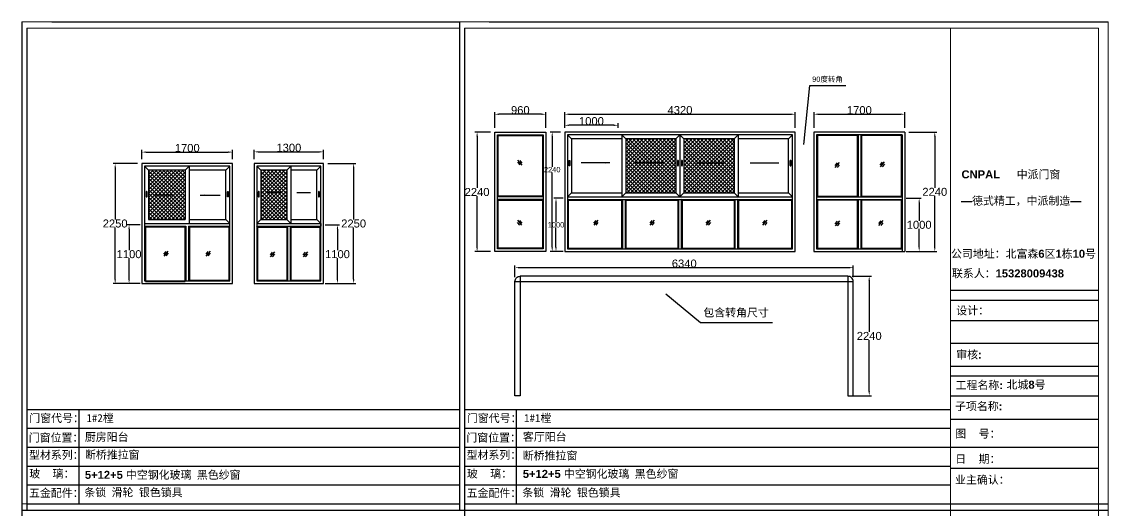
# Model space of a CAD drawing. Header units: inches. Extents: x -138455 to 599497, y -747149 to 13167.
# Drawn here: x 171950 to 192316, y -13493 to -4331 of the extents above; entities that cross this region are included whole.
import ezdxf

# ---------------------------------------------------------------- set-up
doc = ezdxf.new("R2010")
doc.units = ezdxf.units.IN
doc.header["$MEASUREMENT"] = 0
doc.header["$PDMODE"] = 35
doc.header["$PDSIZE"] = -3
doc.layers.add('0 @ 1', color=7, linetype='Continuous')
doc.styles.add('Annotative', font='arialbd.ttf')
doc.styles.get("Standard").update_dxf_attribs({"font": 'arial.ttf'})
doc.dimstyles.get("Standard").update_dxf_attribs({"dimtxt": 80, "dimasz": 70, "dimexe": 40, "dimexo": 80, "dimgap": 0, "dimtad": 1, "dimtih": 1, "dimtoh": 1, "dimdec": 0, "dimzin": 0, "dimdsep": 46, "dimtxsty": 'Standard', "dimcen": 0.09, "dimadec": 0, "dimazin": 0, "dimtfac": 1, "dimtdec": 0, "dimtofl": 0, "dimtmove": 0, "dimatfit": 3, "dimfxl": 0, "dimtolj": 1, "dimtzin": 0, "dimarcsym": 0})

# ---------------------------------------------------------------- blocks, each defined once
blk = doc.blocks.new('*D529')
at = {"color": 0, "lineweight": -2, "transparency": 16777216}
for p, q in [((182128, -6320), (182128, -6026)), ((182208, -6066), (186368, -6066)), ((186448, -6320), (186448, -6026))]:
    blk.add_line(p, q, dxfattribs=at)
at = {"color": 0, "transparency": 16777216}
for points in [[(182208, -6053), (182208, -6079), (182128, -6066)], [(186368, -6053), (186368, -6079), (186448, -6066)]]:
    blk.add_solid(points, dxfattribs=at)
at = {"layer": 'Defpoints', "color": 0, "transparency": 16777216}
for p in [(186448, -6066), (182128, -6400), (186448, -6400)]:
    blk.add_point(p, dxfattribs=at)
at = {"color": 0, "transparency": 16777216, "insert": (184288, -5989), "char_height": 150, "attachment_point": 5}
blk.add_mtext('\\A1;4320', dxfattribs=at)
blk = doc.blocks.new('*D530')
at = {"color": 0, "lineweight": -2, "transparency": 16777216}
for p, q in [((182128, -6320), (182128, -6233)), ((183048, -6273), (182208, -6273)), ((183128, -6320), (183128, -6233))]:
    blk.add_line(p, q, dxfattribs=at)
at = {"color": 0, "transparency": 16777216}
for points in [[(182208, -6260), (182208, -6286), (182128, -6273)], [(183048, -6260), (183048, -6286), (183128, -6273)]]:
    blk.add_solid(points, dxfattribs=at)
at = {"layer": 'Defpoints', "color": 0, "transparency": 16777216}
for p in [(182128, -6273), (182128, -6400), (183128, -6400)]:
    blk.add_point(p, dxfattribs=at)
at = {"color": 0, "transparency": 16777216, "insert": (182628, -6196), "char_height": 150, "attachment_point": 5}
blk.add_mtext('\\A1;1000', dxfattribs=at)
blk = doc.blocks.new('*D540')
at = {"color": 0, "lineweight": -2, "transparency": 16777216}
for p, q in [((182048, -6400), (181853, -6400)), ((181893, -6480), (181893, -7054)), ((181893, -8560), (181893, -7156)), ((182048, -8640), (181853, -8640))]:
    blk.add_line(p, q, dxfattribs=at)
at = {"color": 0, "transparency": 16777216}
for points in [[(181880, -6480), (181906, -6480), (181893, -6400)], [(181880, -8560), (181906, -8560), (181893, -8640)]]:
    blk.add_solid(points, dxfattribs=at)
at = {"layer": 'Defpoints', "color": 0, "transparency": 16777216}
for p in [(182128, -6400), (181893, -8640), (182128, -8640)]:
    blk.add_point(p, dxfattribs=at)
at = {"color": 0, "transparency": 16777216, "insert": (181893, -7105), "char_height": 100, "attachment_point": 5}
blk.add_mtext('\\A1;2240', dxfattribs=at)
blk = doc.blocks.new('123as')
at = {"color": 0}
for p, q in [((90189, 51387), (90252, 51462)), ((90194, 51330), (90312, 51470)), ((90251, 51335), (90314, 51410))]:
    blk.add_line(p, q, dxfattribs=at)
blk = doc.blocks.new('*D541')
at = {"color": 0, "lineweight": -2, "transparency": 16777216}
for p, q in [((180735, -6400), (180445, -6400)), ((180485, -6480), (180485, -7449)), ((180485, -8560), (180485, -7602)), ((180735, -8640), (180445, -8640))]:
    blk.add_line(p, q, dxfattribs=at)
at = {"color": 0, "transparency": 16777216}
for points in [[(180472, -6480), (180499, -6480), (180485, -6400)], [(180472, -8560), (180499, -8560), (180485, -8640)]]:
    blk.add_solid(points, dxfattribs=at)
at = {"layer": 'Defpoints', "color": 0, "transparency": 16777216}
for p in [(180815, -6400), (180485, -8640), (180815, -8640)]:
    blk.add_point(p, dxfattribs=at)
at = {"color": 0, "transparency": 16777216, "insert": (180485, -7525), "char_height": 150, "attachment_point": 5}
blk.add_mtext('\\A1;2240', dxfattribs=at)
blk = doc.blocks.new('*D542')
at = {"color": 0, "lineweight": -2, "transparency": 16777216}
for p, q in [((180815, -6320), (180815, -6026)), ((181695, -6066), (180895, -6066)), ((181775, -6320), (181775, -6026))]:
    blk.add_line(p, q, dxfattribs=at)
at = {"color": 0, "transparency": 16777216}
for points in [[(180895, -6053), (180895, -6079), (180815, -6066)], [(181695, -6053), (181695, -6079), (181775, -6066)]]:
    blk.add_solid(points, dxfattribs=at)
at = {"layer": 'Defpoints', "color": 0, "transparency": 16777216}
for p in [(180815, -6066), (180815, -6400), (181775, -6400)]:
    blk.add_point(p, dxfattribs=at)
at = {"color": 0, "transparency": 16777216, "insert": (181295, -5990), "char_height": 150, "attachment_point": 5}
blk.add_mtext('\\A1;960', dxfattribs=at)
blk = doc.blocks.new('123z')
at = {"color": 0}
for points in [[(94078, 52755), (94078, 52755, 0.414214), (94088, 52765), (94088, 52845, 0.414214), (94078, 52855), (94078, 52855, 0.414214), (94068, 52845), (94068, 52765, 0.414214)], [(94078, 52775), (94078, 52775, 0.414214), (94083, 52780), (94083, 52830, 0.414214), (94078, 52835), (94078, 52835, 0.414214), (94073, 52830), (94073, 52780, 0.414214)]]:
    blk.add_lwpolyline(points, format="xyb", close=True, dxfattribs=at)
blk = doc.blocks.new('*D536')
at = {"color": 0, "lineweight": -2, "transparency": 16777216}
for p, q in [((186800, -6320), (186800, -6026)), ((186880, -6066), (188420, -6066)), ((188500, -6320), (188500, -6026))]:
    blk.add_line(p, q, dxfattribs=at)
at = {"color": 0, "transparency": 16777216}
for points in [[(186880, -6053), (186880, -6079), (186800, -6066)], [(188420, -6053), (188420, -6079), (188500, -6066)]]:
    blk.add_solid(points, dxfattribs=at)
at = {"layer": 'Defpoints', "color": 0, "transparency": 16777216}
for p in [(188500, -6066), (186800, -6400), (188500, -6400)]:
    blk.add_point(p, dxfattribs=at)
at = {"color": 0, "transparency": 16777216, "insert": (187650, -5990), "char_height": 150, "attachment_point": 5}
blk.add_mtext('\\A1;1700', dxfattribs=at)
blk = doc.blocks.new('*D537')
at = {"color": 0, "lineweight": -2, "transparency": 16777216}
for p, q in [((188580, -6400), (189104, -6400)), ((189064, -6480), (189064, -7446)), ((189064, -8560), (189064, -7599)), ((188580, -8640), (189104, -8640))]:
    blk.add_line(p, q, dxfattribs=at)
at = {"color": 0, "transparency": 16777216}
for points in [[(189050, -6480), (189077, -6480), (189064, -6400)], [(189050, -8560), (189077, -8560), (189064, -8640)]]:
    blk.add_solid(points, dxfattribs=at)
at = {"layer": 'Defpoints', "color": 0, "transparency": 16777216}
for p in [(188500, -6400), (188500, -8640), (189064, -8640)]:
    blk.add_point(p, dxfattribs=at)
at = {"color": 0, "transparency": 16777216, "insert": (189064, -7522), "char_height": 150, "attachment_point": 5}
blk.add_mtext('\\A1;2240', dxfattribs=at)
blk = doc.blocks.new('*D527')
at = {"color": 0, "lineweight": -2, "transparency": 16777216}
for p, q in [((174202, -6911), (174202, -6736)), ((174282, -6776), (175822, -6776)), ((175902, -6911), (175902, -6736))]:
    blk.add_line(p, q, dxfattribs=at)
at = {"color": 0, "transparency": 16777216}
for points in [[(174282, -6763), (174282, -6790), (174202, -6776)], [(175822, -6763), (175822, -6790), (175902, -6776)]]:
    blk.add_solid(points, dxfattribs=at)
at = {"layer": 'Defpoints', "color": 0, "transparency": 16777216}
for p in [(175902, -6776), (174202, -6991), (175902, -6991)]:
    blk.add_point(p, dxfattribs=at)
at = {"color": 0, "transparency": 16777216, "insert": (175052, -6700), "char_height": 150, "attachment_point": 5}
blk.add_mtext('\\A1;1700', dxfattribs=at)
blk = doc.blocks.new('*D531')
at = {"color": 0, "lineweight": -2, "transparency": 16777216}
for p, q in [((177687, -6991), (178211, -6991)), ((178171, -7071), (178171, -8039)), ((178171, -9161), (178171, -8192)), ((177687, -9241), (178211, -9241))]:
    blk.add_line(p, q, dxfattribs=at)
at = {"color": 0, "transparency": 16777216}
for points in [[(178158, -7071), (178185, -7071), (178171, -6991)], [(178158, -9161), (178185, -9161), (178171, -9241)]]:
    blk.add_solid(points, dxfattribs=at)
at = {"layer": 'Defpoints', "color": 0, "transparency": 16777216}
for p in [(177607, -6991), (177607, -9241), (178171, -9241)]:
    blk.add_point(p, dxfattribs=at)
at = {"color": 0, "transparency": 16777216, "insert": (178171, -8116), "char_height": 150, "attachment_point": 5}
blk.add_mtext('\\A1;2250', dxfattribs=at)
blk = doc.blocks.new('*D532')
at = {"color": 0, "lineweight": -2, "transparency": 16777216}
for p, q in [((176307, -6911), (176307, -6732)), ((176387, -6772), (177527, -6772)), ((177607, -6911), (177607, -6732))]:
    blk.add_line(p, q, dxfattribs=at)
at = {"color": 0, "transparency": 16777216}
for points in [[(176387, -6758), (176387, -6785), (176307, -6772)], [(177527, -6758), (177527, -6785), (177607, -6772)]]:
    blk.add_solid(points, dxfattribs=at)
at = {"layer": 'Defpoints', "color": 0, "transparency": 16777216}
for p in [(177607, -6772), (176307, -6991), (177607, -6991)]:
    blk.add_point(p, dxfattribs=at)
at = {"color": 0, "transparency": 16777216, "insert": (176957, -6695), "char_height": 150, "attachment_point": 5}
blk.add_mtext('\\A1;1300', dxfattribs=at)
blk = doc.blocks.new('*D533')
at = {"color": 0, "lineweight": -2, "transparency": 16777216}
for p, q in [((174122, -6991), (173661, -6991)), ((173701, -7071), (173701, -8039)), ((173701, -9161), (173701, -8192)), ((174122, -9241), (173661, -9241))]:
    blk.add_line(p, q, dxfattribs=at)
at = {"color": 0, "transparency": 16777216}
for points in [[(173688, -7071), (173715, -7071), (173701, -6991)], [(173688, -9161), (173715, -9161), (173701, -9241)]]:
    blk.add_solid(points, dxfattribs=at)
at = {"layer": 'Defpoints', "color": 0, "transparency": 16777216}
for p in [(174202, -6991), (173701, -9241), (174202, -9241)]:
    blk.add_point(p, dxfattribs=at)
at = {"color": 0, "transparency": 16777216, "insert": (173701, -8116), "char_height": 150, "attachment_point": 5}
blk.add_mtext('\\A1;2250', dxfattribs=at)
blk = doc.blocks.new('*D534')
at = {"color": 0, "lineweight": -2, "transparency": 16777216}
for p, q in [((174172, -8141), (173922, -8141)), ((173962, -8221), (173962, -8614)), ((173962, -9161), (173962, -8767)), ((174172, -9241), (173922, -9241))]:
    blk.add_line(p, q, dxfattribs=at)
at = {"color": 0, "transparency": 16777216}
for points in [[(173949, -8221), (173976, -8221), (173962, -8141)], [(173949, -9161), (173976, -9161), (173962, -9241)]]:
    blk.add_solid(points, dxfattribs=at)
at = {"layer": 'Defpoints', "color": 0, "transparency": 16777216}
for p in [(174252, -8141), (173962, -9241), (174252, -9241)]:
    blk.add_point(p, dxfattribs=at)
at = {"color": 0, "transparency": 16777216, "insert": (173962, -8691), "char_height": 150, "attachment_point": 5}
blk.add_mtext('\\A1;1100', dxfattribs=at)
blk = doc.blocks.new('*D543')
at = {"color": 0, "lineweight": -2, "transparency": 16777216}
for p, q in [((177637, -8141), (177908, -8141)), ((177868, -8221), (177868, -8614)), ((177868, -9161), (177868, -8767)), ((177637, -9241), (177908, -9241))]:
    blk.add_line(p, q, dxfattribs=at)
at = {"color": 0, "transparency": 16777216}
for points in [[(177854, -8221), (177881, -8221), (177868, -8141)], [(177854, -9161), (177881, -9161), (177868, -9241)]]:
    blk.add_solid(points, dxfattribs=at)
at = {"layer": 'Defpoints', "color": 0, "transparency": 16777216}
for p in [(177557, -8141), (177557, -9241), (177868, -9241)]:
    blk.add_point(p, dxfattribs=at)
at = {"color": 0, "transparency": 16777216, "insert": (177868, -8691), "char_height": 150, "attachment_point": 5}
blk.add_mtext('\\A1;1100', dxfattribs=at)
blk = doc.blocks.new('*D551')
at = {"color": 0, "lineweight": -2, "transparency": 16777216}
for p, q in [((188530, -7640), (188811, -7640)), ((188771, -7720), (188771, -8064)), ((188771, -8560), (188771, -8217)), ((188530, -8640), (188811, -8640))]:
    blk.add_line(p, q, dxfattribs=at)
at = {"color": 0, "transparency": 16777216}
for points in [[(188758, -7720), (188784, -7720), (188771, -7640)], [(188758, -8560), (188784, -8560), (188771, -8640)]]:
    blk.add_solid(points, dxfattribs=at)
at = {"layer": 'Defpoints', "color": 0, "transparency": 16777216}
for p in [(188450, -7640), (188450, -8640), (188771, -8640)]:
    blk.add_point(p, dxfattribs=at)
at = {"color": 0, "transparency": 16777216, "insert": (188771, -8140), "char_height": 150, "attachment_point": 5}
blk.add_mtext('\\A1;1000', dxfattribs=at)
blk = doc.blocks.new('*D535')
at = {"color": 0, "lineweight": -2, "transparency": 16777216}
for p, q in [((181195, -9124), (181195, -8903)), ((181275, -8943), (187455, -8943)), ((187535, -9124), (187535, -8903))]:
    blk.add_line(p, q, dxfattribs=at)
at = {"color": 0, "transparency": 16777216}
for points in [[(181275, -8930), (181275, -8957), (181195, -8943)], [(187455, -8930), (187455, -8957), (187535, -8943)]]:
    blk.add_solid(points, dxfattribs=at)
at = {"layer": 'Defpoints', "color": 0, "transparency": 16777216}
for p in [(187535, -8943), (181195, -9204), (187535, -9204)]:
    blk.add_point(p, dxfattribs=at)
at = {"color": 0, "transparency": 16777216, "insert": (184368, -8867), "char_height": 150, "attachment_point": 5}
blk.add_mtext('\\A1;6340', dxfattribs=at)
blk = doc.blocks.new('*D552')
at = {"color": 0, "lineweight": -2, "transparency": 16777216}
for p, q in [((187515, -9104), (187875, -9104)), ((187835, -9184), (187835, -10147)), ((187835, -11264), (187835, -10300)), ((187515, -11344), (187875, -11344))]:
    blk.add_line(p, q, dxfattribs=at)
at = {"color": 0, "transparency": 16777216}
for points in [[(187821, -9184), (187848, -9184), (187835, -9104)], [(187821, -11264), (187848, -11264), (187835, -11344)]]:
    blk.add_solid(points, dxfattribs=at)
at = {"layer": 'Defpoints', "color": 0, "transparency": 16777216}
for p in [(187435, -9104), (187435, -11344), (187835, -11344)]:
    blk.add_point(p, dxfattribs=at)
at = {"color": 0, "transparency": 16777216, "insert": (187835, -10224), "char_height": 150, "attachment_point": 5}
blk.add_mtext('\\A1;2240', dxfattribs=at)
blk = doc.blocks.new('*D553')
at = {"color": 0, "lineweight": -2, "transparency": 16777216}
for p, q in [((182098, -7640), (181924, -7640)), ((181964, -7720), (181964, -8089)), ((181964, -8560), (181964, -8191)), ((182098, -8640), (181924, -8640))]:
    blk.add_line(p, q, dxfattribs=at)
at = {"color": 0, "transparency": 16777216}
for points in [[(181951, -7720), (181977, -7720), (181964, -7640)], [(181951, -8560), (181977, -8560), (181964, -8640)]]:
    blk.add_solid(points, dxfattribs=at)
at = {"layer": 'Defpoints', "color": 0, "transparency": 16777216}
for p in [(182178, -7640), (181964, -8640), (182178, -8640)]:
    blk.add_point(p, dxfattribs=at)
at = {"color": 0, "transparency": 16777216, "insert": (181964, -8140), "char_height": 100, "attachment_point": 5}
blk.add_mtext('\\A1;1000', dxfattribs=at)

msp = doc.modelspace()

# ---------------------------------------------------------------- hatches: boundary and pattern name
h = msp.add_hatch()
h.set_pattern_fill('ANSI37', color=256, scale=400)
h.set_pattern_definition([(45, (30269.88, 10347.85), (-35.355339, 35.355339), []), (135, (30269.88, 10347.85), (-35.355339, -35.355339), [])])
h.paths.add_polyline_path([(183270.1, -6525.4), (183270.1, -7540.4), (184212.6, -7540.4), (184212.6, -6525.4)])
h.paths.add_polyline_path([(184362.6, -6525.4), (184362.6, -7540.4), (185305.1, -7540.4), (185305.1, -6525.4)])
h = msp.add_hatch()
h.set_pattern_fill('ANSI37', color=256, scale=400)
h.set_pattern_definition([(45, (13145.336, 10231.88), (-35.355339, 35.355339), []), (135, (13145.336, 10231.88), (-35.355339, -35.355339), [])])
h.paths.add_polyline_path([(174327.2, -8040.8), (175014.7, -8040.8), (175014.7, -7115.8), (174327.2, -7115.8)])
h = msp.add_hatch()
h.set_pattern_fill('ANSI37', color=256, scale=400)
h.set_pattern_definition([(45, (12100.156, 10325.464), (-35.355339, 35.355339), []), (135, (12100.156, 10325.464), (-35.355339, -35.355339), [])])
h.paths.add_polyline_path([(176919.4, -7115.8), (176431.9, -7115.8), (176431.9, -8040.8), (176919.4, -8040.8)])

# ---------------------------------------------------------------- linework, layer by layer
at = {"lineweight": 5}
for p, q in [((171949.9, -4331.2), (180152.4, -4331.2)), ((172047.6, -4453.3), (180152.4, -4453.3)), ((180152.4, -4331.2), (192315.6, -4331.2)), ((180250.1, -4453.3), (192130.6, -4453.3)), ((189356.3, -4453.3), (189356.3, -13370.5)), ((192130.6, -4453.3), (192130.6, -13370.5)), ((192315.6, -4331.2), (192315.6, -13492.7)), ((192315.6, -5680.1), (192315.6, -13370.5)), ((192130.6, -5865), (192130.6, -13370.5)), ((189356.3, -10982.4), (189356.3, -19899.6)), ((192130.6, -10982.4), (192130.6, -19899.6)), ((192315.6, -10860.3), (192315.6, -20021.8)), ((192315.6, -12209.2), (192315.6, -19899.6)), ((192130.6, -12394.1), (192130.6, -19899.6)), ((171949.9, -13370.5), (180152.4, -13370.5))]:
    msp.add_line(p, q, dxfattribs=at)
for p, q in [((171949.9, -4331.2), (171949.9, -13492.7)), ((172047.6, -4453.3), (172047.6, -13492.7)), ((172511.1, -4331.2), (180152.4, -4331.2)), ((180152.4, -4331.2), (180152.4, -13492.7)), ((180250.1, -4453.3), (180250.1, -13492.7)), ((180713.6, -4331.2), (192315.6, -4331.2)), ((180815.5, -8640.4), (180815.5, -6400.4)), ((180815.5, -6400.4), (181775.5, -6400.4)), ((180880.5, -6465.4), (180865.5, -6450.4)), ((180880.5, -7600.4), (180880.5, -6465.4)), ((180880.5, -6465.4), (181710.5, -6465.4)), ((181710.5, -6465.4), (181725.5, -6450.4)), ((181710.5, -6465.4), (181710.5, -7600.4)), ((181775.5, -6400.4), (181775.5, -8640.4)), ((186447.6, -6400.4), (182127.6, -6400.4)), ((182127.6, -6400.4), (182127.6, -8640.4)), ((182177.6, -6450.4), (182177.6, -8590.4)), ((186397.6, -6450.4), (182177.6, -6450.4)), ((182252.6, -6525.4), (182177.6, -6450.4)), ((183195.1, -6450.4), (183195.1, -7615.4)), ((183270.1, -6525.4), (183195.1, -6450.4)), ((184212.6, -6525.4), (184287.6, -6450.4)), ((184287.6, -6450.4), (184287.6, -7615.4)), ((184362.6, -6525.4), (184287.6, -6450.4)), ((185305.1, -6525.4), (185380.1, -6450.4)), ((185380.1, -6450.4), (185380.1, -7615.4)), ((186322.6, -6525.4), (186397.6, -6450.4)), ((186397.6, -8590.4), (186397.6, -6450.4)), ((186447.6, -8640.4), (186447.6, -6400.4)), ((188499.7, -6400.4), (186799.7, -6400.4)), ((186799.7, -6400.4), (186799.7, -8640.4)), ((188449.7, -6450.4), (186849.7, -6450.4)), ((186849.7, -6450.4), (186849.7, -8590.4)), ((186864.7, -6465.4), (186849.7, -6450.4)), ((187609.7, -6465.4), (186864.7, -6465.4)), ((186864.7, -6465.4), (186864.7, -7600.4)), ((187609.7, -6465.4), (187624.7, -6450.4)), ((187609.7, -6465.4), (187609.7, -7600.4)), ((187624.7, -6450.4), (187624.7, -7615.4)), ((187674.7, -6450.4), (187674.7, -7615.4)), ((187689.7, -6465.4), (187674.7, -6450.4)), ((188434.7, -6465.4), (187689.7, -6465.4)), ((187689.7, -6465.4), (187689.7, -7600.4)), ((188434.7, -6465.4), (188449.7, -6450.4)), ((188434.7, -6465.4), (188434.7, -7600.4)), ((188449.7, -6450.4), (188449.7, -8640.4)), ((188499.7, -6400.4), (188499.7, -8640.4)), ((183195.1, -6525.4), (182252.6, -6525.4)), ((182252.6, -6525.4), (182252.6, -7540.4)), ((184212.6, -6525.4), (183270.1, -6525.4)), ((183270.1, -6525.4), (183270.1, -7540.4)), ((184212.6, -6525.4), (184212.6, -7540.4)), ((185305.1, -6525.4), (184362.6, -6525.4)), ((184362.6, -6525.4), (184362.6, -7540.4)), ((185305.1, -6525.4), (185305.1, -7540.4)), ((186322.6, -6525.4), (185380.1, -6525.4)), ((186322.6, -7540.4), (186322.6, -6525.4)), ((175902.2, -6990.8), (174202.2, -6990.8)), ((174202.2, -6990.8), (174202.2, -9240.8)), ((175852.2, -7040.8), (174252.2, -7040.8)), ((174252.2, -7040.8), (174252.2, -9190.8)), ((175014.7, -7115.8), (174327.2, -7115.8)), ((174327.2, -7115.8), (174327.2, -8040.8)), ((175014.7, -7115.8), (175014.7, -8040.8)), ((175089.7, -7040.8), (175089.7, -8115.8)), ((175777.2, -7115.8), (175089.7, -7115.8)), ((175777.2, -8040.8), (175777.2, -7115.8)), ((175852.2, -9190.8), (175852.2, -7040.8)), ((175902.2, -9240.8), (175902.2, -6990.8)), ((177606.9, -6990.8), (176306.9, -6990.8)), ((176306.9, -6990.8), (176306.9, -9240.8)), ((177556.9, -7040.8), (176356.9, -7040.8)), ((176356.9, -7040.8), (176356.9, -9190.8)), ((176431.9, -7115.8), (176356.9, -7040.8)), ((176919.4, -7115.8), (176431.9, -7115.8)), ((176431.9, -7115.8), (176431.9, -8040.8)), ((176919.4, -7115.8), (176994.4, -7040.8)), ((176919.4, -7115.8), (176919.4, -8040.8)), ((176994.4, -7040.8), (176994.4, -8115.8)), ((177481.9, -7115.8), (176994.4, -7115.8)), ((177481.9, -7115.8), (177556.9, -7040.8)), ((177481.9, -8040.8), (177481.9, -7115.8)), ((177556.9, -9190.8), (177556.9, -7040.8)), ((177606.9, -9240.8), (177606.9, -6990.8)), ((180880.5, -7600.4), (180865.5, -7615.4)), ((181725.5, -7615.4), (180865.5, -7615.4)), ((181725.5, -7665.4), (180865.5, -7665.4)), ((180880.5, -7680.4), (180865.5, -7665.4)), ((181710.5, -7600.4), (180880.5, -7600.4)), ((180880.5, -7680.4), (181710.5, -7680.4)), ((180880.5, -8575.4), (180880.5, -7680.4)), ((181710.5, -7600.4), (181725.5, -7615.4)), ((181710.5, -7680.4), (181725.5, -7665.4)), ((181710.5, -7680.4), (181710.5, -8575.4)), ((182252.6, -7540.4), (182177.6, -7615.4)), ((182177.6, -7615.4), (186397.6, -7615.4)), ((182177.6, -7615.4), (182177.6, -7665.4)), ((182177.6, -7615.4), (182177.6, -7665.4)), ((182177.6, -7665.4), (186397.6, -7665.4)), ((182192.6, -7680.4), (182177.6, -7665.4)), ((182192.6, -7680.4), (183192.6, -7680.4)), ((182192.6, -7680.4), (182192.6, -8575.4)), ((182252.6, -7540.4), (183195.1, -7540.4)), ((183192.6, -7680.4), (183207.6, -7665.4)), ((183192.6, -7680.4), (183192.6, -8575.4)), ((183270.1, -7540.4), (183195.1, -7615.4)), ((183207.6, -7665.4), (183207.6, -8590.4)), ((183257.6, -7665.4), (183257.6, -8590.4)), ((183272.6, -7680.4), (183257.6, -7665.4)), ((183270.1, -7540.4), (184212.6, -7540.4)), ((183272.6, -7680.4), (183272.6, -8575.4)), ((183272.6, -7680.4), (184247.6, -7680.4)), ((184212.6, -7540.4), (184287.6, -7615.4)), ((184247.6, -7680.4), (184262.6, -7665.4)), ((184247.6, -7680.4), (184247.6, -8575.4)), ((184262.6, -7665.4), (184262.6, -8590.4)), ((184362.6, -7540.4), (184287.6, -7615.4)), ((184312.6, -7665.4), (184312.6, -8590.4)), ((184327.6, -7680.4), (184312.6, -7665.4)), ((184327.6, -7680.4), (185302.6, -7680.4)), ((184327.6, -7680.4), (184327.6, -8575.4)), ((184362.6, -7540.4), (185305.1, -7540.4)), ((185302.6, -7680.4), (185317.6, -7665.4)), ((185302.6, -7680.4), (185302.6, -8575.4)), ((185305.1, -7540.4), (185380.1, -7615.4)), ((185317.6, -7665.4), (185317.6, -8590.4)), ((185367.6, -7665.4), (185367.6, -8590.4)), ((185382.6, -7680.4), (185367.6, -7665.4)), ((185380.1, -7540.4), (186322.6, -7540.4)), ((185382.6, -7680.4), (185382.6, -8575.4)), ((185382.6, -7680.4), (186382.6, -7680.4)), ((186322.6, -7540.4), (186397.6, -7615.4)), ((186382.6, -7680.4), (186397.6, -7665.4)), ((186382.6, -8575.4), (186382.6, -7680.4)), ((186864.7, -7600.4), (186849.7, -7615.4)), ((186849.7, -7615.4), (188449.7, -7615.4)), ((186849.7, -7615.4), (186849.7, -7665.4)), ((186849.7, -7665.4), (188449.7, -7665.4)), ((186864.7, -7680.4), (186849.7, -7665.4)), ((186864.7, -7580.4), (186864.7, -7600.4)), ((186864.7, -7600.4), (187609.7, -7600.4)), ((187609.7, -7680.4), (186864.7, -7680.4)), ((186864.7, -7680.4), (186864.7, -8575.4)), ((187609.7, -7600.4), (187624.7, -7615.4)), ((187609.7, -7680.4), (187624.7, -7665.4)), ((187609.7, -7680.4), (187609.7, -8575.4)), ((187624.7, -7665.4), (187624.7, -8590.4)), ((187674.7, -7615.4), (187689.7, -7600.4)), ((187674.7, -7665.4), (187674.7, -8590.4)), ((187689.7, -7680.4), (187674.7, -7665.4)), ((187689.7, -7600.4), (188434.7, -7600.4)), ((188434.7, -7680.4), (187689.7, -7680.4)), ((187689.7, -7680.4), (187689.7, -8575.4)), ((188434.7, -7600.4), (188449.7, -7615.4)), ((188434.7, -7680.4), (188449.7, -7665.4)), ((188434.7, -7680.4), (188434.7, -8575.4)), ((188449.7, -7615.4), (188449.7, -7665.4)), ((174252.2, -8115.8), (175852.2, -8115.8)), ((174327.2, -8040.8), (175014.7, -8040.8)), ((175089.7, -8040.8), (175777.2, -8040.8)), ((175777.2, -8040.8), (175852.2, -8115.8)), ((176356.9, -8115.8), (176431.9, -8040.8)), ((176356.9, -8115.8), (177556.9, -8115.8)), ((176431.9, -8040.8), (176919.4, -8040.8)), ((176919.4, -8040.8), (176994.4, -8115.8)), ((176994.4, -8040.8), (177481.9, -8040.8)), ((177481.9, -8040.8), (177556.9, -8115.8)), ((177556.9, -8115.8), (177556.9, -8165.8)), ((174252.2, -8165.8), (175027.2, -8165.8)), ((174267.2, -8180.8), (174252.2, -8165.8)), ((175012.2, -8180.8), (174267.2, -8180.8)), ((174267.2, -8180.8), (174267.2, -9175.8)), ((175012.2, -8180.8), (175027.2, -8165.8)), ((175012.2, -9200.8), (175012.2, -8180.8)), ((175027.2, -8165.8), (175027.2, -9190.8)), ((175077.2, -8165.8), (175852.2, -8165.8)), ((175077.2, -8165.8), (175077.2, -9190.8)), ((175092.2, -8180.8), (175077.2, -8165.8)), ((175837.2, -8180.8), (175092.2, -8180.8)), ((175092.2, -8180.8), (175092.2, -9175.8)), ((175837.2, -8180.8), (175852.2, -8165.8)), ((175837.2, -9175.8), (175837.2, -8180.8)), ((176356.9, -8165.8), (177556.9, -8165.8)), ((176371.9, -8180.8), (176356.9, -8165.8)), ((176371.9, -8180.8), (176371.9, -9175.8)), ((176371.9, -8180.8), (176916.9, -8180.8)), ((176916.9, -8180.8), (176931.9, -8165.8)), ((176916.9, -8180.8), (176916.9, -9175.8)), ((176931.9, -8165.8), (176931.9, -9190.8)), ((176981.9, -8165.8), (176981.9, -9190.8)), ((176996.9, -8180.8), (176981.9, -8165.8)), ((176996.9, -8180.8), (177541.9, -8180.8)), ((176996.9, -8180.8), (176996.9, -9175.8)), ((177541.9, -8180.8), (177556.9, -8165.8)), ((177541.9, -9175.8), (177541.9, -8180.8)), ((181775.5, -8640.4), (180815.5, -8640.4)), ((180880.5, -8575.4), (180865.5, -8590.4)), ((181710.5, -8575.4), (180880.5, -8575.4)), ((181710.5, -8575.4), (181725.5, -8590.4)), ((182127.6, -8640.4), (186447.6, -8640.4)), ((182177.6, -8590.4), (182192.6, -8575.4)), ((182177.6, -8590.4), (186397.6, -8590.4)), ((182192.6, -8575.4), (183192.6, -8575.4)), ((183207.6, -8590.4), (183192.6, -8575.4)), ((183272.6, -8575.4), (183257.6, -8590.4)), ((183272.6, -8575.4), (184247.6, -8575.4)), ((184247.6, -8575.4), (184262.6, -8590.4)), ((184327.6, -8575.4), (184312.6, -8590.4)), ((184327.6, -8575.4), (185302.6, -8575.4)), ((185302.6, -8575.4), (185317.6, -8590.4)), ((185367.6, -8590.4), (185382.6, -8575.4)), ((185382.6, -8575.4), (186382.6, -8575.4)), ((186382.6, -8575.4), (186397.6, -8590.4)), ((186799.7, -8640.4), (188499.7, -8640.4)), ((186864.7, -8575.4), (186849.7, -8590.4)), ((186849.7, -8590.4), (188449.7, -8590.4)), ((186864.7, -8575.4), (187609.7, -8575.4)), ((187609.7, -8575.4), (187624.7, -8590.4)), ((187689.7, -8575.4), (187674.7, -8590.4)), ((187689.7, -8575.4), (188434.7, -8575.4)), ((188434.7, -8575.4), (188449.7, -8590.4)), ((174202.2, -9240.8), (175902.2, -9240.8)), ((174267.2, -9175.8), (174252.2, -9190.8)), ((174252.2, -9190.8), (175852.2, -9190.8)), ((174267.2, -9200.8), (175012.2, -9200.8)), ((175012.2, -9175.8), (175027.2, -9190.8)), ((175092.2, -9175.8), (175077.2, -9190.8)), ((175092.2, -9175.8), (175837.2, -9175.8)), ((175837.2, -9175.8), (175852.2, -9190.8)), ((176306.9, -9240.8), (177606.9, -9240.8)), ((176356.9, -9190.8), (177556.9, -9190.8)), ((176371.9, -9175.8), (176916.9, -9175.8)), ((176996.9, -9175.8), (177541.9, -9175.8)), ((189356.3, -9367.5), (192130.6, -9367.5)), ((189356.3, -9552.4), (192130.6, -9552.4)), ((189356.3, -9933.9), (192130.6, -9933.9)), ((189356.3, -10358), (192130.6, -10358)), ((189356.3, -10788.8), (192130.6, -10788.8)), ((189356.3, -10973.7), (192130.6, -10973.7)), ((189356.3, -11347.8), (192130.6, -11347.8)), ((172047.6, -11602.1), (180152.4, -11602.1)), ((173017.4, -11602.1), (173017.4, -13370.5)), ((180250.1, -11602.1), (189356.3, -11602.1)), ((181219.9, -11602.1), (181219.9, -13370.5)), ((189356.3, -11786.2), (192130.6, -11786.2)), ((172047.6, -11955.8), (180152.4, -11955.8)), ((180250.1, -11955.8), (189356.3, -11955.8)), ((172047.6, -12309.5), (180152.4, -12309.5)), ((180250.1, -12309.5), (192130.6, -12309.5)), ((172047.6, -12663.2), (180152.4, -12663.2)), ((180250.1, -12663.2), (189356.3, -12663.2)), ((189356.3, -12703.5), (192130.6, -12703.5)), ((172047.6, -13016.8), (180152.4, -13016.8)), ((180250.1, -13016.8), (189356.3, -13016.8)), ((171949.9, -13370.5), (171949.9, -20021.8)), ((172047.6, -13370.5), (180152.4, -13370.5)), ((172511.1, -13370.5), (180152.4, -13370.5)), ((180250.1, -13370.5), (192315.6, -13370.5)), ((171949.9, -13492.7), (180152.4, -13492.7)), ((180152.4, -13492.7), (192315.6, -13492.7)), ((180250.1, -13492.7), (180250.1, -26673.1))]:
    msp.add_line(p, q)
msp.add_lwpolyline([(181725.5, -8590.4), (180865.5, -8590.4), (180865.5, -6450.4), (181725.5, -6450.4)], close=True)
for points in [[(174327.2, -7115.8), (174252.2, -7040.8)], [(175014.7, -7115.8), (175089.7, -7040.8)], [(175777.2, -7115.8), (175852.2, -7040.8)], [(187434.6, -9103.9), (181294.6, -9103.9)], [(176371.9, -9175.8), (176356.9, -9190.8)], [(176931.9, -9190.8), (176916.9, -9175.8)], [(176996.9, -9175.8), (176981.9, -9190.8)], [(177541.9, -9175.8), (177556.9, -9190.8)], [(181194.6, -9203.9), (187534.6, -9203.9)]]:
    msp.add_lwpolyline(points)
for points in [[(181294.6, -11343.9), (181194.6, -11343.9), (181194.6, -9203.9, -0.4142136), (181294.6, -9103.9), (181294.6, -9103.9)], [(187434.6, -11343.9), (187534.6, -11343.9), (187534.6, -9203.9, 0.4142136), (187434.6, -9103.9), (187434.6, -9103.9)]]:
    msp.add_lwpolyline(points, format="xyb", close=True)

# ---------------------------------------------------------------- block references
at = {"yscale": 0.6684526412304121, "zscale": 0.6684526412304121}
for p, xscale in [((241618.5, -41330.8), -0.6684526412304121), ((126909.2, -41379.3), 0.6684526412304121), ((127753.9, -41364.8), 0.6684526412304121), ((241615.5, -42460.1), -0.6684526412304121), ((122386.2, -42460.1), 0.6684526412304121), ((123439, -42460.1), 0.6684526412304121), ((124493.2, -42460.1), 0.6684526412304121), ((125553, -42460.1), 0.6684526412304121), ((126912.6, -42473), 0.6684526412304121), ((127727.5, -42466.5), 0.6684526412304121), ((114327.6, -43037.6), 0.6684526412304121), ((115117.1, -43037.6), 0.6684526412304121), ((116322.7, -43053.6), 0.6684526412304121), ((116940.3, -43053.6), 0.6684526412304121)]:
    msp.add_blockref('123as', p, dxfattribs=dict(at, xscale=xscale))
at = {"xscale": -1}
for p in [(276293.5, -59787.9), (269893.1, -60370.9)]:
    msp.add_blockref('123z', p, dxfattribs=at)
for p in [(90171.7, -59787.9), (90246.7, -59787.9), (92281.7, -59787.9), (80211.3, -60370.9), (82315.3, -60370.9), (83442, -60370.9)]:
    msp.add_blockref('123z', p)

# ---------------------------------------------------------------- texts
at = {"attachment_point": 1}
for s, width, insert, char_height in [('90{\\fSimSun|b0|i0|c134|p2;度转角}', 685.385, (186765, -5359.8), 100), ('{\\fSimSun|b0|i0|c134|p2;包含转角尺寸}', 1953.4, (184725.3, -9710.7), 150)]:
    msp.add_mtext_dynamic_manual_height_columns(s, width=width, gutter_width=12.5, heights=[0], dxfattribs=dict(at, insert=insert, char_height=char_height))
at = {"layer": '0 @ 1', "style": 'Annotative'}
for s, p in [('CNPAL', (189564.9, -7268.6)), ('中派门窗', (190598.8, -7268.6)), ('—德式精工，中派制造—', (189552.5, -7764.9)), ('公司地址：北富森6区1栋10号', (189368.1, -8757.7)), ('联系人：15328009438', (189385.6, -9125.8)), ('设计：', (189467.3, -9821.6)), ('审核:', (189464.9, -10648.9)), ('工程名称:', (189454.1, -11221.1)), ('北城8号', (190409.3, -11212.7)), ('子项名称:', (189444.1, -11616.8)), ('门窗代号：', (172090.7, -11841.5)), ('门窗代号：', (180293.2, -11841.5)), ('图    号：', (189448, -12132)), ('门窗位置：', (172081.4, -12205.9)), ('门窗位置：', (180283.9, -12205.9)), ('型材系列：', (172086.3, -12529.8)), ('型材系列：', (180288.8, -12529.8)), ('日    期：', (189448, -12605.6)), ('玻    璃：', (172091.5, -12880.9)), ('玻    璃：', (180294, -12880.9)), ('业主确认：', (189443.9, -12996.1)), ('五金配件：', (172086.6, -13243.7)), ('五金配件：', (180289.1, -13243.7))]:
    msp.add_text(s, height=150, dxfattribs=at).set_placement(p)
at = {"layer": '0 @ 1', "char_height": 150, "attachment_point": 1, "style": 'Annotative'}
for s, heights, insert in [('{\\fSimSun|b1|i0|c134|p2;1#2樘}', [0], (173163.7, -11689.1)), ('{\\fSimSun|b1|i0|c134|p2;1#1樘}', [0], (181366.2, -11689.1)), ('{\\fSimSun|b1|i0|c134|p2;厨房阳台}', [0], (173133.3, -12043.8)), ('{\\fSimSun|b1|i0|c134|p2;客厅阳台}', [0], (181344.4, -12040.1)), ('{\\fSimSun|b1|i0|c134|p2;断桥推拉窗}', [0], (173135.4, -12376)), ('{\\fSimSun|b1|i0|c134|p2;断桥推拉窗 }', [0], (181341.4, -12392.9)), ('5+12+5 {\\fSimSun|b1|i0|c134|p2;中空钢化玻璃 黑色纱窗}', [56.8], (173133.9, -12753)), ('5+12+5 {\\fSimSun|b1|i0|c134|p2;中空钢化玻璃 黑色纱窗}', [56.8], (181341.8, -12735.1)), ('{\\fSimSun|b1|i0|c134|p2;条锁 滑轮 银色锁具}', [0], (173123.4, -13082.2)), ('{\\fSimSun|b1|i0|c134|p2;条锁 滑轮 银色锁具}', [0], (181333, -13086.1))]:
    msp.add_mtext_dynamic_manual_height_columns(s, width=4396.385, gutter_width=903.5, heights=heights, dxfattribs=dict(at, insert=insert))

# ---------------------------------------------------------------- dimensions: what is measured, and where the dimension line sits
for base, p1, p2, angle, picture, middle in [((180815.5, -6066.1), (181775.5, -6400.4), (180815.5, -6400.4), 180, '*D542', (181295.5, -5989.5)), ((188771.1, -8640.4), (188449.7, -7640.4), (188449.7, -8640.4), 90, '*D551', (188771.1, -8140.4)), ((173962.2, -9240.8), (174252.2, -8140.8), (174252.2, -9240.8), 90, '*D534', (173962.2, -8690.8)), ((187834.5, -11343.9), (187434.6, -9103.9), (187434.6, -11343.9), 90, '*D552', (187834.5, -10223.9))]:
    dim = msp.add_linear_dim(base=base, p1=p1, p2=p2, angle=angle, dimstyle='Standard', override={"dimtxt": 150, "dimasz": 80})
    dim.commit()
    dim.dimension.update_dxf_attribs({"geometry": picture, "text_midpoint": middle})
for base, p1, p2, picture, middle in [((186447.6, -6066.1), (182127.6, -6400.4), (186447.6, -6400.4), '*D529', (184287.6, -5989.5)), ((188499.7, -6066.1), (186799.7, -6400.4), (188499.7, -6400.4), '*D536', (187649.7, -5989.5)), ((182127.6, -6272.9), (183127.6, -6400.4), (182127.6, -6400.4), '*D530', (182627.6, -6196.3)), ((175902.2, -6776.3), (174202.2, -6990.8), (175902.2, -6990.8), '*D527', (175052.2, -6699.7)), ((177606.9, -6771.5), (176306.9, -6990.8), (177606.9, -6990.8), '*D532', (176956.9, -6694.9))]:
    dim = msp.add_linear_dim(base=base, p1=p1, p2=p2, dimstyle='Standard', override={"dimtxt": 150, "dimasz": 80})
    dim.commit()
    dim.dimension.update_dxf_attribs({"geometry": picture, "text_midpoint": middle})
for base, p1, p2, override, picture, middle in [((180485.4, -8640.4), (180815.5, -6400.4), (180815.5, -8640.4), {"dimtxt": 150, "dimasz": 80}, '*D541', (180485.4, -7525.4)), ((181892.9, -8640.4), (182127.6, -6400.4), (182127.6, -8640.4), {"dimtxt": 100, "dimasz": 80}, '*D540', (181892.9, -7104.8)), ((189063.7, -8640.4), (188499.7, -6400.4), (188499.7, -8640.4), {"dimtxt": 150, "dimasz": 80}, '*D537', (189063.7, -7522.2)), ((173701.2, -9240.8), (174202.2, -6990.8), (174202.2, -9240.8), {"dimtxt": 150, "dimasz": 80}, '*D533', (173701.2, -8115.8)), ((178171.3, -9240.8), (177606.9, -6990.8), (177606.9, -9240.8), {"dimtxt": 150, "dimasz": 80}, '*D531', (178171.3, -8115.8)), ((181963.9, -8640.4), (182177.6, -7640.4), (182177.6, -8640.4), {"dimtxt": 100, "dimasz": 80}, '*D553', (181963.9, -8140.4)), ((177867.8, -9240.8), (177556.9, -8140.8), (177556.9, -9240.8), {"dimtxt": 150, "dimasz": 80}, '*D543', (177867.8, -8690.8))]:
    dim = msp.add_linear_dim(base=base, p1=p1, p2=p2, angle=90, dimstyle='Standard', override=override)
    dim.commit()
    dim.dimension.update_dxf_attribs({"geometry": picture, "text_midpoint": middle, "dimtype": 160})
dim = msp.add_linear_dim(base=(187534.6, -8943.4), p1=(181194.6, -9203.9), p2=(187534.6, -9203.9), dimstyle='Standard', override={"dimtxt": 150, "dimasz": 80})
dim.commit()
dim.dimension.update_dxf_attribs({"geometry": '*D535', "text_midpoint": (184368.3, -8943.4), "dimtype": 160})

# ---------------------------------------------------------------- leaders
for points, override in [([(186608.6, -6636.5), (186721.7, -5524.6), (187393.9, -5524.6)], {"dimtxt": 150, "dimasz": 80}), ([(182974, -6977.7), (182433.1, -6977.7)], {"dimtxt": 150, "dimasz": 80}), ([(183977.8, -6977.7), (183436.9, -6977.7)], {"dimtxt": 150, "dimasz": 80}), ([(184597.4, -6977.7), (185138.3, -6977.7)], {"dimtxt": 150, "dimasz": 80}), ([(185601.2, -6977.7), (186142.1, -6977.7)], {"dimtxt": 150, "dimasz": 80}), ([(176807.1, -7533.8), (176548.6, -7533.8)], {"dimtxt": 150, "dimasz": 80, "dimgap": 0, "dimtad": 0}), ([(177106.7, -7533.8), (177365.2, -7533.8)], {"dimtxt": 150, "dimasz": 80, "dimgap": 0, "dimtad": 0}), ([(174810.7, -7582.8), (174435.5, -7582.8)], {"dimtxt": 150, "dimasz": 80, "dimgap": 0, "dimtad": 0}), ([(175293.8, -7582.8), (175669, -7582.8)], {"dimtxt": 150, "dimasz": 80, "dimgap": 0, "dimtad": 0}), ([(184019.8, -9432), (184673.9, -9972.9), (186020.8, -9972.9)], {"dimtxt": 150, "dimasz": 80})]:
    msp.add_leader(points, dimstyle='Standard', override=override)

doc.saveas('drawing.dxf')
